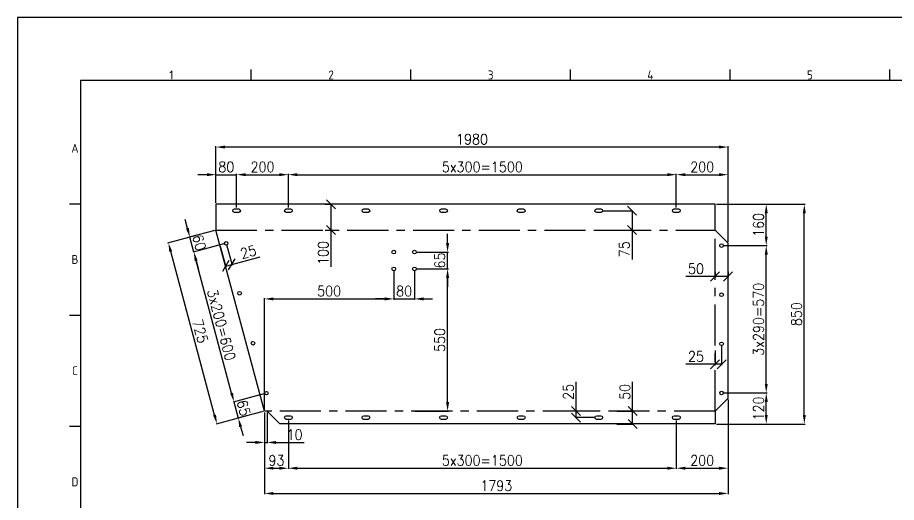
# Model space of a CAD drawing. Header units: millimetres. Extents: x 517777 to 536338, y -327622 to -292910.
# Drawn here: x 519047 to 522445, y -309623 to -307747 of the extents above; entities that cross this region are included whole.
import ezdxf
from ezdxf.enums import TextEntityAlignment as Align

# ---------------------------------------------------------------- set-up
doc = ezdxf.new("R2010")
doc.units = ezdxf.units.MM
doc.linetypes.add('CENTER', pattern=[50.8, 31.75, -6.35, 6.35, -6.35])
for name, color, linetype in [('2', 3, 'CENTER'), ('CADRE', 5, 'Continuous'), ('Comment', 1, 'Continuous')]:
    doc.layers.add(name, color=color, linetype=linetype)
doc.styles.add('ISO Proportional', font='isocp.shx')
doc.styles.add('ROMANS', font='ROMANS.shx', dxfattribs={"width": 0.9})
doc.dimstyles.new('11', dxfattribs={"dimtxt": 40, "dimasz": 35, "dimexe": 3, "dimexo": 5, "dimgap": 10, "dimtad": 1, "dimdec": 0, "dimdsep": 46, "dimtxsty": 'ROMANS', "dimcen": 2.5, "dimclrd": 6, "dimclre": 6, "dimclrt": 2, "dimadec": 0, "dimazin": 0, "dimtfac": 1, "dimtdec": 0, "dimtmove": 0, "dimatfit": 3, "dimfxl": 1, "dimarcsym": 0})

# ---------------------------------------------------------------- blocks, each defined once
blk = doc.blocks.new('*D128')
at = {"layer": 'Comment', "color": 6, "lineweight": -2, "transparency": 16777216}
for p, q in [((519779, -308355), (519744, -308355)), ((519814, -308464.4), (519814, -308352)), ((519814, -308355), (519894, -308355)), ((519894, -308482.4), (519894, -308352)), ((519929, -308355), (519964, -308355))]:
    blk.add_line(p, q, dxfattribs=at)
at = {"layer": 'Comment', "color": 6, "transparency": 16777216}
for points in [[(519779, -308349.2), (519779, -308360.8), (519814, -308355)], [(519929, -308349.2), (519929, -308360.8), (519894, -308355)]]:
    blk.add_solid(points, dxfattribs=at)
at = {"layer": 'Defpoints', "color": 0, "transparency": 16777216}
for p in [(519894, -308355), (519814, -308469.4), (519894, -308487.4)]:
    blk.add_point(p, dxfattribs=at)
at = {"layer": 'Comment', "color": 2, "transparency": 16777216, "insert": (519854, -308325), "char_height": 40, "attachment_point": 5, "style": 'ROMANS'}
blk.add_mtext('80', dxfattribs=at)
blk = doc.blocks.new('*D129')
at = {"layer": 'Comment', "color": 6, "lineweight": -2, "transparency": 16777216}
for p, q in [((519894, -308482.4), (519894, -308352)), ((519929, -308355), (520059, -308355)), ((520094, -308482.4), (520094, -308352))]:
    blk.add_line(p, q, dxfattribs=at)
at = {"layer": 'Comment', "color": 6, "transparency": 16777216}
for points in [[(519929, -308349.2), (519929, -308360.8), (519894, -308355)], [(520059, -308349.2), (520059, -308360.8), (520094, -308355)]]:
    blk.add_solid(points, dxfattribs=at)
at = {"layer": 'Defpoints', "color": 0, "transparency": 16777216}
for p in [(520094, -308355), (519894, -308487.4), (520094, -308487.4)]:
    blk.add_point(p, dxfattribs=at)
at = {"layer": 'Comment', "color": 2, "transparency": 16777216, "insert": (519994, -308325), "char_height": 40, "attachment_point": 5, "style": 'ROMANS'}
blk.add_mtext('200', dxfattribs=at)
blk = doc.blocks.new('*D130')
at = {"layer": 'Comment', "color": 6, "lineweight": -2, "transparency": 16777216}
for p, q in [((520094, -308482.4), (520094, -308352)), ((520129, -308355), (521559, -308355)), ((521594, -308482.4), (521594, -308352))]:
    blk.add_line(p, q, dxfattribs=at)
at = {"layer": 'Comment', "color": 6, "transparency": 16777216}
for points in [[(520129, -308349.2), (520129, -308360.8), (520094, -308355)], [(521559, -308349.2), (521559, -308360.8), (521594, -308355)]]:
    blk.add_solid(points, dxfattribs=at)
at = {"layer": 'Defpoints', "color": 0, "transparency": 16777216}
for p in [(521594, -308355), (520094, -308487.4), (521594, -308487.4)]:
    blk.add_point(p, dxfattribs=at)
at = {"layer": 'Comment', "color": 2, "transparency": 16777216, "insert": (520844, -308325), "char_height": 40, "attachment_point": 5, "style": 'ROMANS'}
blk.add_mtext('5x300=1500', dxfattribs=at)
blk = doc.blocks.new('*D131')
at = {"layer": 'Comment', "color": 6, "lineweight": -2, "transparency": 16777216}
for p, q in [((521594, -308482.4), (521594, -308352)), ((521629, -308355), (521759, -308355)), ((521794, -308614.4), (521794, -308352))]:
    blk.add_line(p, q, dxfattribs=at)
at = {"layer": 'Comment', "color": 6, "transparency": 16777216}
for points in [[(521629, -308349.2), (521629, -308360.8), (521594, -308355)], [(521759, -308349.2), (521759, -308360.8), (521794, -308355)]]:
    blk.add_solid(points, dxfattribs=at)
at = {"layer": 'Defpoints', "color": 0, "transparency": 16777216}
for p in [(521794, -308355), (521594, -308487.4), (521794, -308619.4)]:
    blk.add_point(p, dxfattribs=at)
at = {"layer": 'Comment', "color": 2, "transparency": 16777216, "insert": (521694, -308325), "char_height": 40, "attachment_point": 5, "style": 'ROMANS'}
blk.add_mtext('200', dxfattribs=at)
blk = doc.blocks.new('*D132')
at = {"layer": 'Comment', "color": 6, "lineweight": -2, "transparency": 16777216}
for p, q in [((519814, -308404.2), (519814, -308245.1)), ((521759, -308248.1), (519849, -308248.1)), ((521794, -308404.2), (521794, -308245.1))]:
    blk.add_line(p, q, dxfattribs=at)
at = {"layer": 'Comment', "color": 6, "transparency": 16777216}
for points in [[(519849, -308242.3), (519849, -308253.9), (519814, -308248.1)], [(521759, -308242.3), (521759, -308253.9), (521794, -308248.1)]]:
    blk.add_solid(points, dxfattribs=at)
at = {"layer": 'Defpoints', "color": 0, "transparency": 16777216}
for p in [(519814, -308248.1), (519814, -308409.2), (521794, -308409.2)]:
    blk.add_point(p, dxfattribs=at)
at = {"layer": 'Comment', "color": 2, "transparency": 16777216, "insert": (520804, -308218.1), "char_height": 40, "attachment_point": 5, "style": 'ROMANS'}
blk.add_mtext('1980', dxfattribs=at)
blk = doc.blocks.new('_Oblique')
at = {"color": 0, "linetype": 'ByBlock', "lineweight": -2}
blk.add_line((-0.5, -0.5), (0.5, 0.5), dxfattribs=at)
blk = doc.blocks.new('*D133')
at = {"layer": 'Comment', "color": 6, "lineweight": -2, "transparency": 16777216}
for p, q in [((520235.8, -308469.4), (520261.6, -308469.4)), ((520258.6, -308469.4), (520258.6, -308569.4)), ((520235.8, -308569.4), (520261.6, -308569.4)), ((520258.6, -308569.4), (520258.6, -308711.8))]:
    blk.add_line(p, q, dxfattribs=at)
at = {"layer": 'Defpoints', "color": 0, "transparency": 16777216}
for p in [(520230.8, -308469.4), (520230.8, -308569.4), (520258.6, -308569.4)]:
    blk.add_point(p, dxfattribs=at)
at = {"layer": 'Comment', "color": 6, "lineweight": -2, "transparency": 16777216, "xscale": 35, "yscale": 35, "zscale": 35}
for p, rotation in [((520258.6, -308469.4), 90), ((520258.6, -308569.4), 270)]:
    blk.add_blockref('_Oblique', p, dxfattribs=dict(at, rotation=rotation))
at = {"layer": 'Comment', "color": 2, "transparency": 16777216, "insert": (520228.6, -308658.1), "char_height": 40, "attachment_point": 5, "rotation": 90, "style": 'ROMANS'}
blk.add_mtext('100', dxfattribs=at)
blk = doc.blocks.new('*D134')
at = {"layer": 'Comment', "color": 6, "lineweight": -2, "transparency": 16777216}
for p, q in [((521307, -308494.4), (521426.1, -308494.4)), ((521423.1, -308494.4), (521423.1, -308569.4)), ((521307, -308569.4), (521426.1, -308569.4)), ((521423.1, -308569.4), (521423.1, -308682.7))]:
    blk.add_line(p, q, dxfattribs=at)
at = {"layer": 'Defpoints', "color": 0, "transparency": 16777216}
for p in [(521302, -308494.4), (521302, -308569.4), (521423.1, -308569.4)]:
    blk.add_point(p, dxfattribs=at)
at = {"layer": 'Comment', "color": 6, "lineweight": -2, "transparency": 16777216, "xscale": 35, "yscale": 35, "zscale": 35}
for p, rotation in [((521423.1, -308494.4), 90), ((521423.1, -308569.4), 270)]:
    blk.add_blockref('_Oblique', p, dxfattribs=dict(at, rotation=rotation))
at = {"layer": 'Comment', "color": 2, "transparency": 16777216, "insert": (521393.1, -308643.5), "char_height": 40, "attachment_point": 5, "rotation": 90, "style": 'ROMANS'}
blk.add_mtext('75', dxfattribs=at)
blk = doc.blocks.new('*D135')
at = {"layer": 'Comment', "color": 6, "lineweight": -2, "transparency": 16777216}
for p, q in [((520001.5, -309274.4), (520001.5, -309393.7)), ((520011.5, -309274.4), (520011.5, -309393.7)), ((519966.5, -309390.7), (519931.5, -309390.7)), ((520001.5, -309390.7), (520011.5, -309390.7)), ((520046.5, -309390.7), (520154.7, -309390.7))]:
    blk.add_line(p, q, dxfattribs=at)
at = {"layer": 'Comment', "color": 6, "transparency": 16777216}
for points in [[(519966.5, -309384.8), (519966.5, -309396.5), (520001.5, -309390.7)], [(520046.5, -309384.8), (520046.5, -309396.5), (520011.5, -309390.7)]]:
    blk.add_solid(points, dxfattribs=at)
at = {"layer": 'Defpoints', "color": 0, "transparency": 16777216}
for p in [(520001.5, -309269.4), (520011.5, -309269.4), (520011.5, -309390.7)]:
    blk.add_point(p, dxfattribs=at)
at = {"layer": 'Comment', "color": 2, "transparency": 16777216, "insert": (520118.1, -309360.7), "char_height": 40, "attachment_point": 5, "style": 'ROMANS'}
blk.add_mtext('10', dxfattribs=at)
blk = doc.blocks.new('*D136')
at = {"layer": 'Comment', "color": 6, "lineweight": -2, "transparency": 16777216}
for p, q in [((519848.7, -308621.8), (519725.4, -308654.9)), ((519874.6, -309199.9), (519737.4, -308687.9)), ((520004, -309201.4), (519880.7, -309234.4))]:
    blk.add_line(p, q, dxfattribs=at)
at = {"layer": 'Comment', "color": 6, "transparency": 16777216}
for points in [[(519743, -308686.4), (519731.8, -308689.4), (519728.3, -308654.1)], [(519880.2, -309198.3), (519868.9, -309201.4), (519883.6, -309233.7)]]:
    blk.add_solid(points, dxfattribs=at)
at = {"layer": 'Defpoints', "color": 0, "transparency": 16777216}
for p in [(519853.6, -308620.6), (519728.3, -308654.1), (520008.8, -309200.1)]:
    blk.add_point(p, dxfattribs=at)
at = {"layer": 'Comment', "color": 2, "transparency": 16777216, "insert": (519835, -308936.1), "char_height": 40, "attachment_point": 5, "rotation": 285, "style": 'ROMANS'}
blk.add_mtext('3x200=600', dxfattribs=at)
blk = doc.blocks.new('*D137')
at = {"layer": 'Comment', "color": 6, "lineweight": -2, "transparency": 16777216}
for p, q in [((519704, -308562.6), (519694.9, -308528.8)), ((519809.1, -308570.7), (519710.1, -308597.2)), ((519728.5, -308654.1), (519713, -308596.4)), ((519824.6, -308628.3), (519725.6, -308654.8)), ((519737.5, -308687.9), (519746.6, -308721.7))]:
    blk.add_line(p, q, dxfattribs=at)
at = {"layer": 'Comment', "color": 6, "transparency": 16777216}
for points in [[(519709.6, -308561.1), (519698.3, -308564.1), (519713, -308596.4)], [(519743.2, -308686.4), (519731.9, -308689.4), (519728.5, -308654.1)]]:
    blk.add_solid(points, dxfattribs=at)
at = {"layer": 'Defpoints', "color": 0, "transparency": 16777216}
for p in [(519713, -308596.4), (519814, -308569.4), (519829.4, -308627)]:
    blk.add_point(p, dxfattribs=at)
at = {"layer": 'Comment', "color": 2, "transparency": 16777216, "insert": (519749.7, -308617.5), "char_height": 40, "attachment_point": 5, "rotation": 285, "style": 'ROMANS'}
blk.add_mtext('60', dxfattribs=at)
blk = doc.blocks.new('*D138')
at = {"layer": 'Comment', "color": 6, "lineweight": -2, "transparency": 16777216}
for p, q in [((519874.6, -309199.9), (519865.5, -309166)), ((519979.9, -309207.9), (519880.7, -309234.4)), ((519883.6, -309233.7), (519900.5, -309296.4)), ((519996.7, -309270.7), (519897.6, -309297.2)), ((519909.5, -309330.3), (519918.6, -309364.1))]:
    blk.add_line(p, q, dxfattribs=at)
at = {"layer": 'Comment', "color": 6, "transparency": 16777216}
for points in [[(519880.2, -309198.3), (519868.9, -309201.4), (519883.6, -309233.7)], [(519915.2, -309328.7), (519903.9, -309331.8), (519900.5, -309296.4)]]:
    blk.add_solid(points, dxfattribs=at)
at = {"layer": 'Defpoints', "color": 0, "transparency": 16777216}
for p in [(519984.7, -309206.6), (520001.5, -309269.4), (519900.5, -309296.4)]:
    blk.add_point(p, dxfattribs=at)
at = {"layer": 'Comment', "color": 2, "transparency": 16777216, "insert": (519921, -309257.3), "char_height": 40, "attachment_point": 5, "rotation": 285, "style": 'ROMANS'}
blk.add_mtext('65', dxfattribs=at)
blk = doc.blocks.new('*D139')
at = {"layer": 'Comment', "color": 6, "lineweight": -2, "transparency": 16777216}
for p, q in [((519755.3, -308585.1), (519627.3, -308619.4)), ((519808.7, -309284.8), (519639.3, -308652.4)), ((519942.8, -309285.1), (519814.9, -309319.4))]:
    blk.add_line(p, q, dxfattribs=at)
at = {"layer": 'Comment', "color": 6, "transparency": 16777216}
for points in [[(519644.9, -308650.9), (519633.6, -308653.9), (519630.2, -308618.6)], [(519814.3, -309283.3), (519803.1, -309286.3), (519817.8, -309318.6)]]:
    blk.add_solid(points, dxfattribs=at)
at = {"layer": 'Defpoints', "color": 0, "transparency": 16777216}
for p in [(519760.1, -308583.8), (519630.2, -308618.6), (519947.7, -309283.8)]:
    blk.add_point(p, dxfattribs=at)
at = {"layer": 'Comment', "color": 2, "transparency": 16777216, "insert": (519753, -308960.8), "char_height": 40, "attachment_point": 5, "rotation": 285, "style": 'ROMANS'}
blk.add_mtext('725', dxfattribs=at)
blk = doc.blocks.new('*D140')
at = {"layer": 'Comment', "color": 6, "lineweight": -2, "transparency": 16777216}
for p, q in [((519830.7, -308631.9), (519852, -308711.3)), ((519854.9, -308625.4), (519876.1, -308704.9)), ((519851.2, -308708.4), (519875.4, -308702)), ((519875.4, -308702), (519984.8, -308672.6))]:
    blk.add_line(p, q, dxfattribs=at)
at = {"layer": 'Defpoints', "color": 0, "transparency": 16777216}
for p in [(519829.4, -308627), (519853.6, -308620.6), (519851.2, -308708.4)]:
    blk.add_point(p, dxfattribs=at)
at = {"layer": 'Comment', "color": 6, "lineweight": -2, "transparency": 16777216, "xscale": 35, "yscale": 35, "zscale": 35}
for p, rotation in [((519851.2, -308708.4), 195.0000000000213), ((519875.4, -308702), 15.00000000002129)]:
    blk.add_blockref('_Oblique', p, dxfattribs=dict(at, rotation=rotation))
at = {"layer": 'Comment', "color": 2, "transparency": 16777216, "insert": (519939.2, -308653.8), "char_height": 40, "attachment_point": 5, "rotation": 15, "style": 'ROMANS'}
blk.add_mtext('25', dxfattribs=at)
blk = doc.blocks.new('*D141')
at = {"layer": 'Comment', "color": 6, "lineweight": -2, "transparency": 16777216}
for p, q in [((520586.5, -308719.4), (520712.6, -308719.4)), ((520709.6, -309234.4), (520709.6, -308754.4)), ((520583.3, -309269.4), (520712.6, -309269.4))]:
    blk.add_line(p, q, dxfattribs=at)
at = {"layer": 'Comment', "color": 6, "transparency": 16777216}
for points in [[(520703.8, -308754.4), (520715.5, -308754.4), (520709.6, -308719.4)], [(520703.8, -309234.4), (520715.5, -309234.4), (520709.6, -309269.4)]]:
    blk.add_solid(points, dxfattribs=at)
at = {"layer": 'Defpoints', "color": 0, "transparency": 16777216}
for p in [(520581.5, -308719.4), (520709.6, -308719.4), (520578.3, -309269.4)]:
    blk.add_point(p, dxfattribs=at)
at = {"layer": 'Comment', "color": 2, "transparency": 16777216, "insert": (520679.6, -308994.4), "char_height": 40, "attachment_point": 5, "rotation": 90, "style": 'ROMANS'}
blk.add_mtext('550', dxfattribs=at)
blk = doc.blocks.new('*D142')
at = {"layer": 'Comment', "color": 6, "lineweight": -2, "transparency": 16777216}
for p, q in [((520709.6, -308619.4), (520709.6, -308584.4)), ((520586.5, -308654.4), (520712.6, -308654.4)), ((520709.6, -308719.4), (520709.6, -308654.4)), ((520684.8, -308719.4), (520712.6, -308719.4)), ((520709.6, -308754.4), (520709.6, -308789.4))]:
    blk.add_line(p, q, dxfattribs=at)
at = {"layer": 'Comment', "color": 6, "transparency": 16777216}
for points in [[(520703.8, -308619.4), (520715.5, -308619.4), (520709.6, -308654.4)], [(520703.8, -308754.4), (520715.5, -308754.4), (520709.6, -308719.4)]]:
    blk.add_solid(points, dxfattribs=at)
at = {"layer": 'Defpoints', "color": 0, "transparency": 16777216}
for p in [(520581.5, -308654.4), (520709.6, -308654.4), (520679.8, -308719.4)]:
    blk.add_point(p, dxfattribs=at)
at = {"layer": 'Comment', "color": 2, "transparency": 16777216, "insert": (520679.6, -308686.9), "char_height": 40, "attachment_point": 5, "rotation": 90, "style": 'ROMANS'}
blk.add_mtext('65', dxfattribs=at)
blk = doc.blocks.new('*D143')
at = {"layer": 'Comment', "color": 6, "lineweight": -2, "transparency": 16777216}
for p, q in [((520501.5, -308724.4), (520501.5, -308838.5)), ((520001.5, -309264.4), (520001.5, -308832.5)), ((520036.5, -308835.5), (520466.5, -308835.5))]:
    blk.add_line(p, q, dxfattribs=at)
at = {"layer": 'Comment', "color": 6, "transparency": 16777216}
for points in [[(520036.5, -308829.7), (520036.5, -308841.4), (520001.5, -308835.5)], [(520466.5, -308829.7), (520466.5, -308841.4), (520501.5, -308835.5)]]:
    blk.add_solid(points, dxfattribs=at)
at = {"layer": 'Defpoints', "color": 0, "transparency": 16777216}
for p in [(520501.5, -308719.4), (520501.5, -308835.5), (520001.5, -309269.4)]:
    blk.add_point(p, dxfattribs=at)
at = {"layer": 'Comment', "color": 2, "transparency": 16777216, "insert": (520251.5, -308805.5), "char_height": 40, "attachment_point": 5, "style": 'ROMANS'}
blk.add_mtext('500', dxfattribs=at)
blk = doc.blocks.new('*D144')
at = {"layer": 'Comment', "color": 6, "lineweight": -2, "transparency": 16777216}
for p, q in [((520581.5, -308724.4), (520581.5, -308838.5)), ((520501.5, -308786.4), (520501.5, -308838.5)), ((520466.5, -308835.5), (520431.5, -308835.5)), ((520501.5, -308835.5), (520581.5, -308835.5)), ((520616.5, -308835.5), (520651.5, -308835.5))]:
    blk.add_line(p, q, dxfattribs=at)
at = {"layer": 'Comment', "color": 6, "transparency": 16777216}
for points in [[(520466.5, -308829.7), (520466.5, -308841.4), (520501.5, -308835.5)], [(520616.5, -308829.7), (520616.5, -308841.4), (520581.5, -308835.5)]]:
    blk.add_solid(points, dxfattribs=at)
at = {"layer": 'Defpoints', "color": 0, "transparency": 16777216}
for p in [(520581.5, -308719.4), (520501.5, -308781.4), (520581.5, -308835.5)]:
    blk.add_point(p, dxfattribs=at)
at = {"layer": 'Comment', "color": 2, "transparency": 16777216, "insert": (520541.5, -308805.5), "char_height": 40, "attachment_point": 5, "style": 'ROMANS'}
blk.add_mtext('80', dxfattribs=at)
blk = doc.blocks.new('*D145')
at = {"layer": 'Comment', "color": 6, "lineweight": -2, "transparency": 16777216}
for p, q in [((520094, -309306.4), (520094, -309493.4)), ((520001.5, -309318.9), (520001.5, -309493.4)), ((520036.5, -309490.4), (520059, -309490.4))]:
    blk.add_line(p, q, dxfattribs=at)
at = {"layer": 'Comment', "color": 6, "transparency": 16777216}
for points in [[(520036.5, -309484.6), (520036.5, -309496.2), (520001.5, -309490.4)], [(520059, -309484.6), (520059, -309496.2), (520094, -309490.4)]]:
    blk.add_solid(points, dxfattribs=at)
at = {"layer": 'Defpoints', "color": 0, "transparency": 16777216}
for p in [(520001.5, -309313.9), (520094, -309301.4), (520094, -309490.4)]:
    blk.add_point(p, dxfattribs=at)
at = {"layer": 'Comment', "color": 2, "transparency": 16777216, "insert": (520047.8, -309460.4), "char_height": 40, "attachment_point": 5, "style": 'ROMANS'}
blk.add_mtext('93', dxfattribs=at)
blk = doc.blocks.new('*D146')
at = {"layer": 'Comment', "color": 6, "lineweight": -2, "transparency": 16777216}
for p, q in [((520094, -309306.4), (520094, -309493.4)), ((521594, -309306.4), (521594, -309493.4)), ((520129, -309490.4), (521559, -309490.4))]:
    blk.add_line(p, q, dxfattribs=at)
at = {"layer": 'Comment', "color": 6, "transparency": 16777216}
for points in [[(520129, -309484.6), (520129, -309496.2), (520094, -309490.4)], [(521559, -309484.6), (521559, -309496.2), (521594, -309490.4)]]:
    blk.add_solid(points, dxfattribs=at)
at = {"layer": 'Defpoints', "color": 0, "transparency": 16777216}
for p in [(520094, -309301.4), (521594, -309301.4), (521594, -309490.4)]:
    blk.add_point(p, dxfattribs=at)
at = {"layer": 'Comment', "color": 2, "transparency": 16777216, "insert": (520844, -309460.4), "char_height": 40, "attachment_point": 5, "style": 'ROMANS'}
blk.add_mtext('5x300=1500', dxfattribs=at)
blk = doc.blocks.new('*D147')
at = {"layer": 'Comment', "color": 6, "lineweight": -2, "transparency": 16777216}
for p, q in [((521794, -309224.4), (521794, -309493.4)), ((521594, -309306.4), (521594, -309493.4)), ((521629, -309490.4), (521759, -309490.4))]:
    blk.add_line(p, q, dxfattribs=at)
at = {"layer": 'Comment', "color": 6, "transparency": 16777216}
for points in [[(521629, -309484.6), (521629, -309496.2), (521594, -309490.4)], [(521759, -309484.6), (521759, -309496.2), (521794, -309490.4)]]:
    blk.add_solid(points, dxfattribs=at)
at = {"layer": 'Defpoints', "color": 0, "transparency": 16777216}
for p in [(521794, -309219.4), (521594, -309301.4), (521794, -309490.4)]:
    blk.add_point(p, dxfattribs=at)
at = {"layer": 'Comment', "color": 2, "transparency": 16777216, "insert": (521694, -309460.4), "char_height": 40, "attachment_point": 5, "style": 'ROMANS'}
blk.add_mtext('200', dxfattribs=at)
blk = doc.blocks.new('*D148')
at = {"layer": 'Comment', "color": 6, "lineweight": -2, "transparency": 16777216}
for p, q in [((520001.5, -309424.2), (520001.5, -309591.1)), ((521794, -309424.2), (521794, -309591.1)), ((520036.5, -309588.1), (521759, -309588.1))]:
    blk.add_line(p, q, dxfattribs=at)
at = {"layer": 'Comment', "color": 6, "transparency": 16777216}
for points in [[(520036.5, -309582.3), (520036.5, -309594), (520001.5, -309588.1)], [(521759, -309582.3), (521759, -309594), (521794, -309588.1)]]:
    blk.add_solid(points, dxfattribs=at)
at = {"layer": 'Defpoints', "color": 0, "transparency": 16777216}
for p in [(520001.5, -309419.2), (521794, -309419.2), (521794, -309588.1)]:
    blk.add_point(p, dxfattribs=at)
at = {"layer": 'Comment', "color": 2, "transparency": 16777216, "insert": (520897.8, -309558.1), "char_height": 40, "attachment_point": 5, "style": 'ROMANS'}
blk.add_mtext('1793', dxfattribs=at)
blk = doc.blocks.new('*D149')
at = {"layer": 'Comment', "color": 6, "lineweight": -2, "transparency": 16777216}
for p, q in [((521774, -309199.4), (521944.7, -309199.4)), ((521941.7, -309284.4), (521941.7, -309234.4)), ((521749, -309319.4), (521944.7, -309319.4))]:
    blk.add_line(p, q, dxfattribs=at)
at = {"layer": 'Comment', "color": 6, "transparency": 16777216}
for points in [[(521935.9, -309234.4), (521947.5, -309234.4), (521941.7, -309199.4)], [(521935.9, -309284.4), (521947.5, -309284.4), (521941.7, -309319.4)]]:
    blk.add_solid(points, dxfattribs=at)
at = {"layer": 'Defpoints', "color": 0, "transparency": 16777216}
for p in [(521769, -309199.4), (521941.7, -309199.4), (521744, -309319.4)]:
    blk.add_point(p, dxfattribs=at)
at = {"layer": 'Comment', "color": 2, "transparency": 16777216, "insert": (521911.7, -309259.4), "char_height": 40, "attachment_point": 5, "rotation": 90, "style": 'ROMANS'}
blk.add_mtext('120', dxfattribs=at)
blk = doc.blocks.new('*D150')
at = {"layer": 'Comment', "color": 6, "lineweight": -2, "transparency": 16777216}
for p, q in [((521774, -308629.4), (521944.7, -308629.4)), ((521941.7, -309164.4), (521941.7, -308664.4)), ((521774, -309199.4), (521944.7, -309199.4))]:
    blk.add_line(p, q, dxfattribs=at)
at = {"layer": 'Comment', "color": 6, "transparency": 16777216}
for points in [[(521935.9, -308664.4), (521947.5, -308664.4), (521941.7, -308629.4)], [(521935.9, -309164.4), (521947.5, -309164.4), (521941.7, -309199.4)]]:
    blk.add_solid(points, dxfattribs=at)
at = {"layer": 'Defpoints', "color": 0, "transparency": 16777216}
for p in [(521769, -308629.4), (521941.7, -308629.4), (521769, -309199.4)]:
    blk.add_point(p, dxfattribs=at)
at = {"layer": 'Comment', "color": 2, "transparency": 16777216, "insert": (521911.7, -308914.4), "char_height": 40, "attachment_point": 5, "rotation": 90, "style": 'ROMANS'}
blk.add_mtext('3x290=570', dxfattribs=at)
blk = doc.blocks.new('*D151')
at = {"layer": 'Comment', "color": 6, "lineweight": -2, "transparency": 16777216}
for p, q in [((521749, -308469.4), (521944.7, -308469.4)), ((521941.7, -308594.4), (521941.7, -308504.4)), ((521774, -308629.4), (521944.7, -308629.4))]:
    blk.add_line(p, q, dxfattribs=at)
at = {"layer": 'Comment', "color": 6, "transparency": 16777216}
for points in [[(521935.9, -308504.4), (521947.5, -308504.4), (521941.7, -308469.4)], [(521935.9, -308594.4), (521947.5, -308594.4), (521941.7, -308629.4)]]:
    blk.add_solid(points, dxfattribs=at)
at = {"layer": 'Defpoints', "color": 0, "transparency": 16777216}
for p in [(521744, -308469.4), (521941.7, -308469.4), (521769, -308629.4)]:
    blk.add_point(p, dxfattribs=at)
at = {"layer": 'Comment', "color": 2, "transparency": 16777216, "insert": (521911.7, -308549.4), "char_height": 40, "attachment_point": 5, "rotation": 90, "style": 'ROMANS'}
blk.add_mtext('160', dxfattribs=at)
blk = doc.blocks.new('*D152')
at = {"layer": 'Comment', "color": 6, "lineweight": -2, "transparency": 16777216}
for p, q in [((521908, -308469.4), (522091.9, -308469.4)), ((522088.9, -309284.4), (522088.9, -308504.4)), ((521908, -309319.4), (522091.9, -309319.4))]:
    blk.add_line(p, q, dxfattribs=at)
at = {"layer": 'Comment', "color": 6, "transparency": 16777216}
for points in [[(522083, -308504.4), (522094.7, -308504.4), (522088.9, -308469.4)], [(522083, -309284.4), (522094.7, -309284.4), (522088.9, -309319.4)]]:
    blk.add_solid(points, dxfattribs=at)
at = {"layer": 'Defpoints', "color": 0, "transparency": 16777216}
for p in [(521903, -308469.4), (522088.9, -308469.4), (521903, -309319.4)]:
    blk.add_point(p, dxfattribs=at)
at = {"layer": 'Comment', "color": 2, "transparency": 16777216, "insert": (522058.9, -308894.4), "char_height": 40, "attachment_point": 5, "rotation": 90, "style": 'ROMANS'}
blk.add_mtext('850', dxfattribs=at)
blk = doc.blocks.new('*D153')
at = {"layer": 'Comment', "color": 6, "lineweight": -2, "transparency": 16777216}
for p, q in [((521425, -309269.4), (521425, -309156.1)), ((521363.7, -309269.4), (521428, -309269.4)), ((521425, -309319.4), (521425, -309269.4)), ((521363.7, -309319.4), (521428, -309319.4))]:
    blk.add_line(p, q, dxfattribs=at)
at = {"layer": 'Defpoints', "color": 0, "transparency": 16777216}
for p in [(521358.7, -309269.4), (521425, -309269.4), (521358.7, -309319.4)]:
    blk.add_point(p, dxfattribs=at)
at = {"layer": 'Comment', "color": 6, "lineweight": -2, "transparency": 16777216, "xscale": 35, "yscale": 35, "zscale": 35}
for p, rotation in [((521425, -309269.4), 90), ((521425, -309319.4), 270)]:
    blk.add_blockref('_Oblique', p, dxfattribs=dict(at, rotation=rotation))
at = {"layer": 'Comment', "color": 2, "transparency": 16777216, "insert": (521395, -309195.2), "char_height": 40, "attachment_point": 5, "rotation": 90, "style": 'ROMANS'}
blk.add_mtext('50', dxfattribs=at)
blk = doc.blocks.new('*D154')
at = {"layer": 'Comment', "color": 6, "lineweight": -2, "transparency": 16777216}
for p, q in [((521206.5, -309269.4), (521206.5, -309156.1)), ((521272.7, -309269.4), (521203.5, -309269.4)), ((521206.5, -309294.4), (521206.5, -309269.4)), ((521281, -309294.4), (521203.5, -309294.4))]:
    blk.add_line(p, q, dxfattribs=at)
at = {"layer": 'Defpoints', "color": 0, "transparency": 16777216}
for p in [(521206.5, -309269.4), (521277.7, -309269.4), (521286, -309294.4)]:
    blk.add_point(p, dxfattribs=at)
at = {"layer": 'Comment', "color": 6, "lineweight": -2, "transparency": 16777216, "xscale": 35, "yscale": 35, "zscale": 35}
for p, rotation in [((521206.5, -309269.4), 90), ((521206.5, -309294.4), 270)]:
    blk.add_blockref('_Oblique', p, dxfattribs=dict(at, rotation=rotation))
at = {"layer": 'Comment', "color": 2, "transparency": 16777216, "insert": (521176.5, -309195.2), "char_height": 40, "attachment_point": 5, "rotation": 90, "style": 'ROMANS'}
blk.add_mtext('25', dxfattribs=at)
blk = doc.blocks.new('*D155')
at = {"layer": 'Comment', "color": 6, "lineweight": -2, "transparency": 16777216}
for p, q in [((521744, -308730.9), (521744, -308751.9)), ((521794, -308730.9), (521794, -308751.9)), ((521744, -308748.9), (521630.7, -308748.9)), ((521794, -308748.9), (521744, -308748.9))]:
    blk.add_line(p, q, dxfattribs=at)
at = {"layer": 'Defpoints', "color": 0, "transparency": 16777216}
for p in [(521744, -308725.9), (521794, -308725.9), (521744, -308748.9)]:
    blk.add_point(p, dxfattribs=at)
at = {"layer": 'Comment', "color": 6, "lineweight": -2, "transparency": 16777216, "xscale": 35, "yscale": 35, "zscale": 35, "rotation": 180}
blk.add_blockref('_Oblique', (521744, -308748.9), dxfattribs=at)
at = {"layer": 'Comment', "color": 6, "lineweight": -2, "transparency": 16777216, "xscale": 35, "yscale": 35, "zscale": 35}
blk.add_blockref('_Oblique', (521794, -308748.9), dxfattribs=at)
at = {"layer": 'Comment', "color": 2, "transparency": 16777216, "insert": (521669.9, -308718.9), "char_height": 40, "attachment_point": 5, "style": 'ROMANS'}
blk.add_mtext('50', dxfattribs=at)
blk = doc.blocks.new('*D156')
at = {"layer": 'Comment', "color": 6, "lineweight": -2, "transparency": 16777216}
for p, q in [((521744, -309035.6), (521744, -309091.2)), ((521769, -309014.4), (521769, -309091.2)), ((521744, -309088.2), (521630.7, -309088.2)), ((521769, -309088.2), (521744, -309088.2))]:
    blk.add_line(p, q, dxfattribs=at)
at = {"layer": 'Defpoints', "color": 0, "transparency": 16777216}
for p in [(521769, -309009.4), (521744, -309030.6), (521744, -309088.2)]:
    blk.add_point(p, dxfattribs=at)
at = {"layer": 'Comment', "color": 6, "lineweight": -2, "transparency": 16777216, "xscale": 35, "yscale": 35, "zscale": 35, "rotation": 180}
blk.add_blockref('_Oblique', (521744, -309088.2), dxfattribs=at)
at = {"layer": 'Comment', "color": 6, "lineweight": -2, "transparency": 16777216, "xscale": 35, "yscale": 35, "zscale": 35}
blk.add_blockref('_Oblique', (521769, -309088.2), dxfattribs=at)
at = {"layer": 'Comment', "color": 2, "transparency": 16777216, "insert": (521669.9, -309058.2), "char_height": 40, "attachment_point": 5, "style": 'ROMANS'}
blk.add_mtext('25', dxfattribs=at)
blk = doc.blocks.new('KADR')
at = {"layer": 'CADRE', "color": 2}
for p, q in [((222188.2, 8136.1), (222188.2, 8233.3)), ((223583.6, 8136.1), (223583.6, 8233.3)), ((224978.9, 8136.1), (224978.9, 8233.3)), ((226374.3, 8136.1), (226374.3, 8233.3)), ((227769.7, 8136.1), (227769.7, 8233.3)), ((220598.3, 7056.8), (220695.6, 7056.8)), ((220598.3, 6084.4), (220695.6, 6084.4)), ((220598.3, 5112), (220695.6, 5112))]:
    blk.add_line(p, q, dxfattribs=at)
at = {"layer": 'CADRE', "color": 1}
blk.add_lwpolyline([(220145.5, -7651), (243248.6, -7651), (243248.6, 8686.2), (220145.5, 8686.2)], close=True, dxfattribs=at)
at = {"layer": 'CADRE'}
blk.add_lwpolyline([(220695.6, -7100.9), (242698.5, -7100.9), (242698.5, 8136.1), (220695.6, 8136.1)], close=True, dxfattribs=at)
at = {"layer": 'CADRE', "color": 2, "style": 'ISO Proportional'}
for s, p in [('1', (221490.5, 8184.7)), ('2', (222885.9, 8184.7)), ('3', (224281.2, 8184.7)), ('4', (225676.6, 8184.7)), ('5', (227072, 8184.7)), ('A', (220647, 7543)), ('B', (220647, 6570.6)), ('C', (220647, 5598.2)), ('D', (220647, 4625.8))]:
    blk.add_text(s, height=77.8, dxfattribs=at).set_placement(p, align=Align.MIDDLE)

msp = doc.modelspace()

# ---------------------------------------------------------------- linework, layer by layer
for points in [[(519886.03, -308501.37, -1), (519886.03, -308487.37), (519902.03, -308487.37, -1), (519902.03, -308501.37)], [(520086.03, -308501.37, -1), (520086.03, -308487.37), (520102.03, -308487.37, -1), (520102.03, -308501.37)], [(520386.03, -308501.37, -1), (520386.03, -308487.37), (520402.03, -308487.37, -1), (520402.03, -308501.37)], [(520686.03, -308501.37, -1), (520686.03, -308487.37), (520702.03, -308487.37, -1), (520702.03, -308501.37)], [(520986.03, -308501.37, -1), (520986.03, -308487.37), (521002.03, -308487.37, -1), (521002.03, -308501.37)], [(521286.03, -308501.37, -1), (521286.03, -308487.37), (521302.03, -308487.37, -1), (521302.03, -308501.37)], [(521586.03, -308501.37, -1), (521586.03, -308487.37), (521602.03, -308487.37, -1), (521602.03, -308501.37)], [(520086.03, -309301.37, -1), (520086.03, -309287.37), (520102.03, -309287.37, -1), (520102.03, -309301.37)], [(520386.03, -309301.37, -1), (520386.03, -309287.37), (520402.03, -309287.37, -1), (520402.03, -309301.37)], [(520686.03, -309301.37, -1), (520686.03, -309287.37), (520702.03, -309287.37, -1), (520702.03, -309301.37)], [(520986.03, -309301.37, -1), (520986.03, -309287.37), (521002.03, -309287.37, -1), (521002.03, -309301.37)], [(521286.03, -309301.37, -1), (521286.03, -309287.37), (521302.03, -309287.37, -1), (521302.03, -309301.37)], [(521586.03, -309301.37, -1), (521586.03, -309287.37), (521602.03, -309287.37, -1), (521602.03, -309301.37)]]:
    msp.add_lwpolyline(points, format="xyb", close=True)
for centre in [(520501.52, -308654.37), (520581.52, -308654.37), (520501.52, -308719.37), (520581.52, -308719.37)]:
    msp.add_circle(centre, 7)
at = {"layer": '2', "color": 3, "ltscale": 5}
for p, q in [((519813.96, -308569.37), (521744.03, -308569.37)), ((521744.03, -309269.37), (521744.03, -308569.37)), ((521744.03, -309269.37), (520011.52, -309269.37))]:
    msp.add_line(p, q, dxfattribs=at)
at = {"layer": 'Comment', "color": 0}
for p, q in [((521744.03, -308469.37), (519813.96, -308469.37)), ((519813.96, -308469.37), (519813.96, -308569.37)), ((521744.03, -308569.37), (521744.03, -308469.37)), ((520001.52, -309269.37), (519813.96, -308569.37)), ((521744.03, -308569.37), (521794.03, -308619.37)), ((521794.03, -309219.37), (521794.03, -308619.37)), ((521744.03, -309269.37), (521794.03, -309219.37)), ((520011.52, -309269.37), (520001.52, -309269.37)), ((520011.52, -309269.37), (520061.52, -309319.37)), ((521744.03, -309269.37), (521744.03, -309319.37)), ((521744.03, -309319.37), (520061.52, -309319.37))]:
    msp.add_line(p, q, dxfattribs=at)
for centre in [(519853.56, -308620.55), (521769.03, -308629.37), (519905.32, -308813.74), (521769.03, -308819.37), (519957.08, -309006.93), (521769.03, -309009.37), (520008.85, -309200.11), (521769.03, -309199.37)]:
    msp.add_circle(centre, 7, dxfattribs=at)

# ---------------------------------------------------------------- block references
at = {"color": 11, "xscale": 0.4423078554687722, "yscale": 0.4423078554687722, "zscale": 0.4423078554687722}
msp.add_blockref('KADR', (421674.94, -311589.27), dxfattribs=at)

# ---------------------------------------------------------------- dimensions: what is measured, and where the dimension line sits
at = {"layer": 'Comment', "color": 0}
for base, p1, p2, picture, middle in [((519813.96, -308248.11), (521794.03, -308409.15), (519813.96, -308409.15), '*D132', (520804, -308218.11)), ((520501.52, -308835.52), (520001.52, -309269.37), (520501.52, -308719.37), '*D143', (520251.52, -308805.52)), ((520581.52, -308835.52), (520501.52, -308781.44), (520581.52, -308719.37), '*D144', (520541.52, -308805.52)), ((520094.03, -309490.41), (520001.52, -309313.88), (520094.03, -309301.37), '*D145', (520047.78, -309460.41)), ((521794.03, -309588.13), (520001.52, -309419.24), (521794.03, -309419.24), '*D148', (520897.78, -309558.13))]:
    dim = msp.add_linear_dim(base=base, p1=p1, p2=p2, dimstyle='11', dxfattribs=at)
    dim.commit()
    dim.dimension.update_dxf_attribs({"geometry": picture, "text_midpoint": middle})
for base, p1, p2, picture, middle in [((519894.03, -308354.98), (519813.96, -308469.37), (519894.03, -308487.37), '*D128', (519854, -308354.98)), ((520011.52, -309390.66), (520001.52, -309269.37), (520011.52, -309269.37), '*D135', (520118.1, -309390.66))]:
    dim = msp.add_linear_dim(base=base, p1=p1, p2=p2, dimstyle='11', dxfattribs=at)
    dim.commit()
    dim.dimension.update_dxf_attribs({"geometry": picture, "text_midpoint": middle, "dimtype": 160})
for base, p1, p2, override, picture, middle in [((520094.03, -308354.98), (519894.03, -308487.37), (520094.03, -308487.37), {"dimtmove": 1}, '*D129', (519994.03, -308324.98)), ((521794.03, -308354.98), (521594.03, -308487.37), (521794.03, -308619.37), {"dimtmove": 1}, '*D131', (521694.03, -308324.98)), ((521744.03, -308748.88), (521794.03, -308725.95), (521744.03, -308725.95), {"dimblk1": 'Oblique', "dimblk2": 'Oblique', "dimsah": 1}, '*D155', (521669.89, -308718.88)), ((521744.03, -309088.18), (521769.03, -309009.37), (521744.03, -309030.58), {"dimblk1": 'Oblique', "dimblk2": 'Oblique', "dimsah": 1}, '*D156', (521669.89, -309058.18)), ((521794.03, -309490.41), (521594.03, -309301.37), (521794.03, -309219.37), {"dimtmove": 1}, '*D147', (521694.03, -309460.41))]:
    dim = msp.add_linear_dim(base=base, p1=p1, p2=p2, dimstyle='11', override=override, dxfattribs=at)
    dim.commit()
    dim.dimension.update_dxf_attribs({"geometry": picture, "text_midpoint": middle})
for base, p1, p2, picture, middle in [((521594.03, -308354.98), (520094.03, -308487.37), (521594.03, -308487.37), '*D130', (520844.03, -308324.98)), ((521594.03, -309490.41), (520094.03, -309301.37), (521594.03, -309301.37), '*D146', (520844.03, -309460.41))]:
    dim = msp.add_linear_dim(base=base, p1=p1, p2=p2, text='5x300=<>', dimstyle='11', override={"dimtmove": 1}, dxfattribs=at)
    dim.commit()
    dim.dimension.update_dxf_attribs({"geometry": picture, "text_midpoint": middle})
for base, p1, p2, override, picture, middle in [((520258.58, -308569.37), (520230.76, -308469.37), (520230.76, -308569.37), {"dimblk1": 'Oblique', "dimblk2": 'Oblique', "dimsah": 1}, '*D133', (520228.58, -308658.08)), ((521423.1, -308569.37), (521302.03, -308494.37), (521302.03, -308569.37), {"dimblk1": 'Oblique', "dimblk2": 'Oblique', "dimsah": 1}, '*D134', (521393.1, -308643.51)), ((521941.71, -308469.37), (521769.03, -308629.37), (521744.03, -308469.37), {"dimtmove": 1}, '*D151', (521911.71, -308549.37)), ((521206.47, -309269.37), (521286.03, -309294.37), (521277.68, -309269.37), {"dimblk1": 'Oblique', "dimblk2": 'Oblique', "dimsah": 1}, '*D154', (521176.47, -309195.22)), ((521425.01, -309269.37), (521358.7, -309319.37), (521358.7, -309269.37), {"dimblk1": 'Oblique', "dimblk2": 'Oblique', "dimsah": 1}, '*D153', (521395.01, -309195.22))]:
    dim = msp.add_linear_dim(base=base, p1=p1, p2=p2, angle=90, dimstyle='11', override=override, dxfattribs=at)
    dim.commit()
    dim.dimension.update_dxf_attribs({"geometry": picture, "text_midpoint": middle})
for base, p1, p2, picture, middle in [((522088.85, -308469.37), (521903.01, -309319.37), (521903.01, -308469.37), '*D152', (522058.85, -308894.37)), ((520709.65, -308719.37), (520578.33, -309269.37), (520581.52, -308719.37), '*D141', (520679.65, -308994.37)), ((521941.71, -309199.37), (521744.03, -309319.37), (521769.03, -309199.37), '*D149', (521911.71, -309259.37))]:
    dim = msp.add_linear_dim(base=base, p1=p1, p2=p2, angle=90, dimstyle='11', dxfattribs=at)
    dim.commit()
    dim.dimension.update_dxf_attribs({"geometry": picture, "text_midpoint": middle})
for base, p1, p2, angle, picture, middle, dimtype in [((519713.03, -308596.41), (519829.41, -308627.03), (519813.96, -308569.37), 105, '*D137', (519720.75, -308625.24), 161), ((520709.65, -308654.37), (520679.8, -308719.37), (520581.52, -308654.37), 90, '*D142', (520709.65, -308686.87), 160), ((519900.46, -309296.45), (519984.7, -309206.58), (520001.52, -309269.37), 285, '*D138', (519892.05, -309265.05), 161)]:
    dim = msp.add_linear_dim(base=base, p1=p1, p2=p2, angle=angle, dimstyle='11', dxfattribs=at)
    dim.commit()
    dim.dimension.update_dxf_attribs({"geometry": picture, "text_midpoint": middle, "dimtype": dimtype})
dim = msp.add_aligned_dim(p1=(519947.66, -309283.8), p2=(519760.1, -308583.8), distance=134.48, dimstyle='11', dxfattribs=at)
dim.commit()
dim.dimension.update_dxf_attribs({"geometry": '*D139', "text_midpoint": (519752.96, -308960.84)})
dim = msp.add_aligned_dim(p1=(520008.85, -309200.11), p2=(519853.56, -308620.55), distance=129.63, text='3x200=<>', dimstyle='11', override={"dimtmove": 1}, dxfattribs=at)
dim.commit()
dim.dimension.update_dxf_attribs({"geometry": '*D136', "text_midpoint": (519834.97, -308936.12)})
dim = msp.add_linear_dim(base=(519851.22, -308708.43), p1=(519853.56, -308620.55), p2=(519829.41, -308627.03), angle=195, dimstyle='11', override={"dimblk1": 'Oblique', "dimblk2": 'Oblique', "dimsah": 1}, dxfattribs=at)
dim.commit()
dim.dimension.update_dxf_attribs({"geometry": '*D140', "text_midpoint": (519946.99, -308682.77), "dimtype": 161})
dim = msp.add_linear_dim(base=(521941.71, -308629.37), p1=(521769.03, -309199.37), p2=(521769.03, -308629.37), angle=90, text='3x290=<>', dimstyle='11', override={"dimtmove": 1}, dxfattribs=at)
dim.commit()
dim.dimension.update_dxf_attribs({"geometry": '*D150', "text_midpoint": (521911.71, -308914.37)})

doc.saveas('drawing.dxf')
